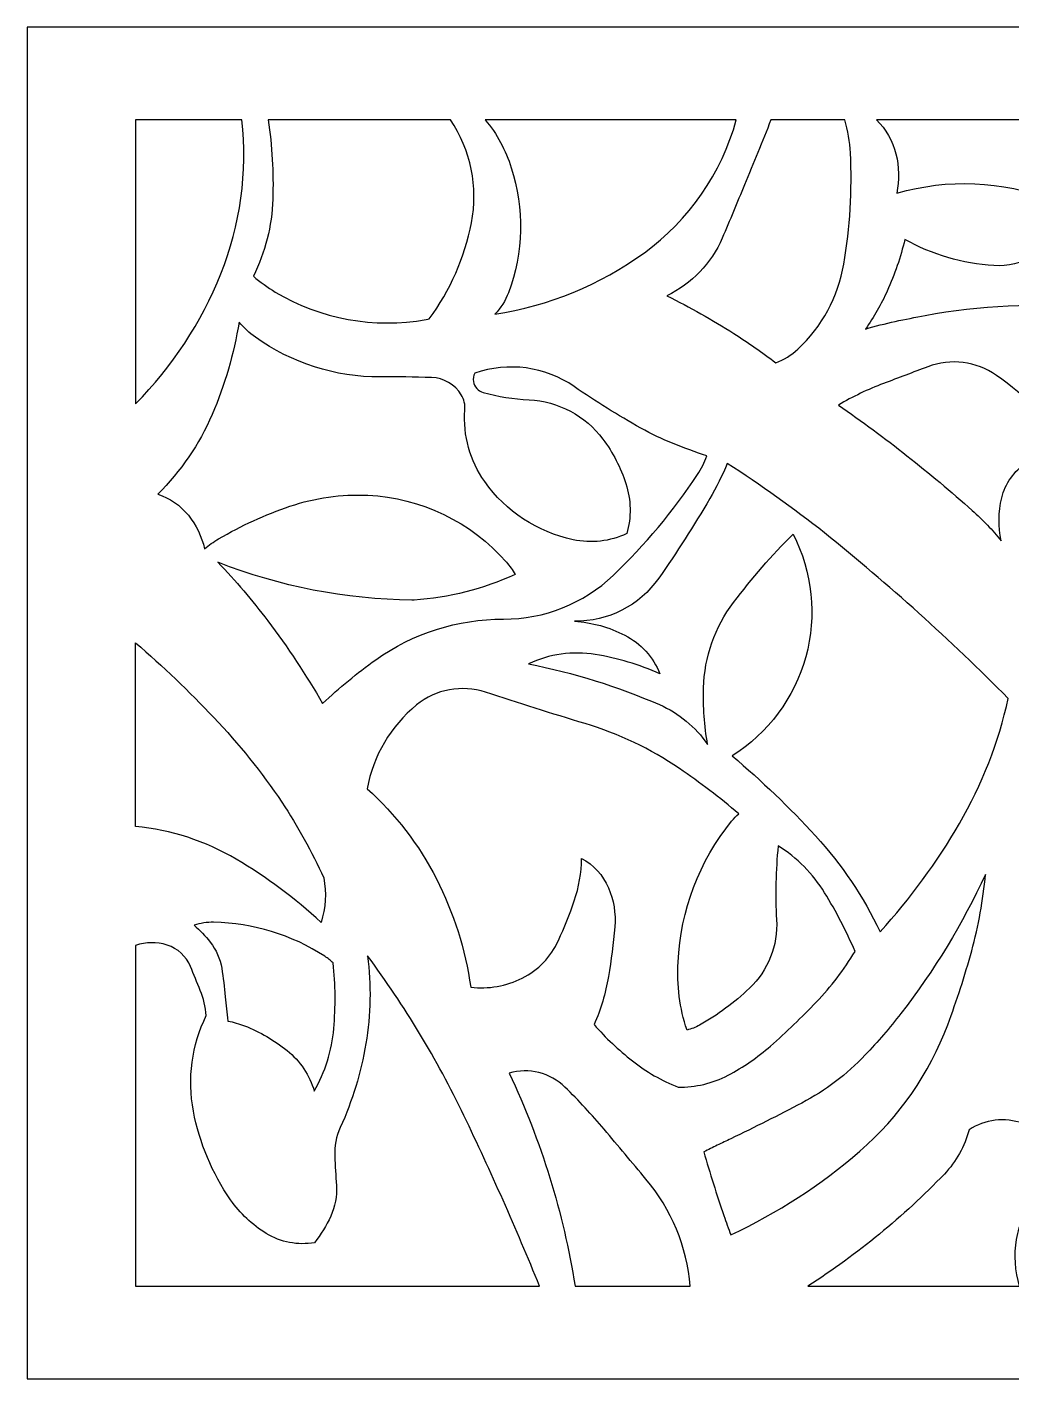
# Model space of a CAD drawing. Header units: centimetres. Extents: x -27 to -14.4, y 4.1 to 9.
# Drawn here: x -26.999 to -23.424, y 4.095 to 9.001 of the extents above; entities that cross this region are included whole.
import ezdxf

# ---------------------------------------------------------------- set-up
doc = ezdxf.new("R2010")
doc.units = ezdxf.units.CM
doc.header["$MEASUREMENT"] = 0
doc.layers.add('layer 1', color=7, linetype='Continuous')

msp = doc.modelspace()

# ---------------------------------------------------------------- linework, layer by layer
at = {"layer": 'layer 1', "color": 250}
for points, knots in [([(-14.37795, 9.00077), (-14.37795, 9.00077), (-14.37795, 4.09489), (-14.37795, 4.09489), (-14.37795, 4.09489), (-14.37795, 4.09489), (-26.99914, 4.09489), (-26.99914, 4.09489), (-26.99914, 4.09489), (-26.99914, 4.09489), (-26.99914, 9.00077), (-26.99914, 9.00077), (-26.99914, 9.00077), (-26.99914, 9.00077), (-14.37795, 9.00077), (-14.37795, 9.00077)], [0, 0, 0, 0, 0.2, 0.2, 0.2, 0.2, 0.4, 0.4, 0.4, 0.4, 0.6, 0.6, 0.6, 0.6, 1, 1, 1, 1]), ([(-26.60521, 7.63354), (-26.60521, 7.63354), (-26.60521, 8.66409), (-26.60521, 8.66409), (-26.60521, 8.66409), (-26.60521, 8.66409), (-26.21971, 8.66409), (-26.21971, 8.66409), (-26.21971, 8.66409), (-26.19842, 8.47439), (-26.22453, 8.28227), (-26.29561, 8.10511), (-26.29561, 8.10511), (-26.36634, 7.92888), (-26.47162, 7.7685), (-26.60521, 7.63354)], [0, 0, 0, 0, 0.2, 0.2, 0.2, 0.2, 0.4, 0.4, 0.4, 0.4, 0.6, 0.6, 0.6, 0.6, 1, 1, 1, 1]), ([(-26.12377, 8.66409), (-26.12377, 8.66409), (-25.46193, 8.66409), (-25.46193, 8.66409), (-25.46193, 8.66409), (-25.38829, 8.55448), (-25.36102, 8.42008), (-25.38606, 8.29042), (-25.38606, 8.29042), (-25.41045, 8.16408), (-25.46289, 8.04477), (-25.53944, 7.94134), (-25.53944, 7.94134), (-25.54306, 7.94051), (-25.54668, 7.93978), (-25.55031, 7.93914), (-25.55031, 7.93914), (-25.7389, 7.9058), (-25.93329, 7.94132), (-26.09795, 8.03912), (-26.09795, 8.03912), (-26.12607, 8.05581), (-26.15267, 8.07497), (-26.17744, 8.09638), (-26.17744, 8.09638), (-26.13431, 8.18356), (-26.11034, 8.27892), (-26.10714, 8.37611), (-26.10714, 8.37611), (-26.10396, 8.47242), (-26.10953, 8.5688), (-26.12377, 8.66409)], [0, 0, 0, 0, 0.1111111, 0.1111111, 0.1111111, 0.1111111, 0.2222222, 0.2222222, 0.2222222, 0.2222222, 0.3333333, 0.3333333, 0.3333333, 0.3333333, 0.4444444, 0.4444444, 0.4444444, 0.4444444, 0.5555556, 0.5555556, 0.5555556, 0.5555556, 0.6666667, 0.6666667, 0.6666667, 0.6666667, 0.7777778, 0.7777778, 0.7777778, 0.7777778, 1, 1, 1, 1]), ([(-25.33672, 8.66409), (-25.33672, 8.66409), (-24.42446, 8.66409), (-24.42446, 8.66409), (-24.42446, 8.66409), (-24.47807, 8.47029), (-24.59582, 8.30027), (-24.75832, 8.18187), (-24.75832, 8.18187), (-24.91862, 8.06508), (-25.10482, 7.9887), (-25.30094, 7.95922), (-25.30094, 7.95922), (-25.27935, 7.98143), (-25.26254, 8.00779), (-25.25152, 8.03672), (-25.25152, 8.03672), (-25.19619, 8.18217), (-25.19258, 8.34211), (-25.24132, 8.48989), (-25.24132, 8.48989), (-25.25177, 8.52156), (-25.26473, 8.55231), (-25.28007, 8.5819), (-25.28007, 8.5819), (-25.29547, 8.61154), (-25.3145, 8.63916), (-25.33672, 8.66409)], [0, 0, 0, 0, 0.125, 0.125, 0.125, 0.125, 0.25, 0.25, 0.25, 0.25, 0.375, 0.375, 0.375, 0.375, 0.5, 0.5, 0.5, 0.5, 0.625, 0.625, 0.625, 0.625, 0.75, 0.75, 0.75, 0.75, 1, 1, 1, 1]), ([(-24.29957, 8.66409), (-24.29957, 8.66409), (-24.03059, 8.66409), (-24.03059, 8.66409), (-24.03059, 8.66409), (-24.01944, 8.62491), (-24.01273, 8.58462), (-24.01056, 8.54395), (-24.01056, 8.54395), (-24.00334, 8.40882), (-24.01137, 8.27328), (-24.03447, 8.13993), (-24.03447, 8.13993), (-24.05491, 8.02185), (-24.11352, 7.91365), (-24.20124, 7.83198), (-24.20124, 7.83198), (-24.22443, 7.81039), (-24.2516, 7.79354), (-24.28124, 7.7824), (-24.28124, 7.7824), (-24.33031, 7.82005), (-24.381, 7.85554), (-24.43318, 7.88872), (-24.43318, 7.88872), (-24.51194, 7.93825), (-24.59305, 7.98388), (-24.67626, 8.02546), (-24.67626, 8.02546), (-24.5866, 8.06896), (-24.51552, 8.1431), (-24.4759, 8.23455), (-24.4759, 8.23455), (-24.44811, 8.29869), (-24.42121, 8.36319), (-24.39521, 8.42807), (-24.39521, 8.42807), (-24.3789, 8.46739), (-24.36252, 8.50668), (-24.34607, 8.54595), (-24.34607, 8.54595), (-24.32971, 8.58498), (-24.3142, 8.62437), (-24.29957, 8.66409)], [0, 0, 0, 0, 0.0833333, 0.0833333, 0.0833333, 0.0833333, 0.1666667, 0.1666667, 0.1666667, 0.1666667, 0.25, 0.25, 0.25, 0.25, 0.3333333, 0.3333333, 0.3333333, 0.3333333, 0.4166667, 0.4166667, 0.4166667, 0.4166667, 0.5, 0.5, 0.5, 0.5, 0.5833333, 0.5833333, 0.5833333, 0.5833333, 0.6666667, 0.6666667, 0.6666667, 0.6666667, 0.75, 0.75, 0.75, 0.75, 0.8333333, 0.8333333, 0.8333333, 0.8333333, 1, 1, 1, 1]), ([(-22.34801, 8.66409), (-22.37309, 8.59516), (-22.40779, 8.53013), (-22.45107, 8.47092), (-22.45107, 8.47092), (-22.57419, 8.30246), (-22.7267, 8.15751), (-22.90118, 8.04307), (-22.90118, 8.04307), (-22.97009, 7.99786), (-23.05222, 7.97705), (-23.13436, 7.98397), (-23.13436, 7.98397), (-23.33623, 8.00098), (-23.53941, 7.99096), (-23.73863, 7.95418), (-23.73863, 7.95418), (-23.77508, 7.94745), (-23.81145, 7.94019), (-23.84771, 7.93242), (-23.84771, 7.93242), (-23.88398, 7.92465), (-23.91993, 7.91547), (-23.95548, 7.90488), (-23.95548, 7.90488), (-23.92514, 7.94845), (-23.89874, 7.99462), (-23.87663, 8.0429), (-23.87663, 8.0429), (-23.8495, 8.1032), (-23.82805, 8.1659), (-23.81255, 8.23019), (-23.81255, 8.23019), (-23.71342, 8.17452), (-23.60302, 8.14201), (-23.48955, 8.13507), (-23.48955, 8.13507), (-23.43927, 8.13199), (-23.38928, 8.1442), (-23.34609, 8.17011), (-23.34609, 8.17011), (-23.31612, 8.1881), (-23.2872, 8.20776), (-23.25947, 8.22904), (-23.25947, 8.22904), (-23.2317, 8.25031), (-23.2057, 8.27376), (-23.18166, 8.29919), (-23.18166, 8.29919), (-23.20668, 8.33302), (-23.24083, 8.35903), (-23.28011, 8.37413), (-23.28011, 8.37413), (-23.45987, 8.44324), (-23.65722, 8.45157), (-23.84213, 8.39776), (-23.84213, 8.39776), (-23.83243, 8.44493), (-23.83341, 8.49366), (-23.84501, 8.54038), (-23.84501, 8.54038), (-23.85667, 8.58746), (-23.88127, 8.63031), (-23.91607, 8.66409), (-23.91607, 8.66409), (-23.91607, 8.66409), (-22.34801, 8.66409), (-22.34801, 8.66409)], [0, 0, 0, 0, 0.0555556, 0.0555556, 0.0555556, 0.0555556, 0.1111111, 0.1111111, 0.1111111, 0.1111111, 0.1666667, 0.1666667, 0.1666667, 0.1666667, 0.2222222, 0.2222222, 0.2222222, 0.2222222, 0.2777778, 0.2777778, 0.2777778, 0.2777778, 0.3333333, 0.3333333, 0.3333333, 0.3333333, 0.3888889, 0.3888889, 0.3888889, 0.3888889, 0.4444444, 0.4444444, 0.4444444, 0.4444444, 0.5, 0.5, 0.5, 0.5, 0.5555556, 0.5555556, 0.5555556, 0.5555556, 0.6111111, 0.6111111, 0.6111111, 0.6111111, 0.6666667, 0.6666667, 0.6666667, 0.6666667, 0.7222222, 0.7222222, 0.7222222, 0.7222222, 0.7777778, 0.7777778, 0.7777778, 0.7777778, 0.8333333, 0.8333333, 0.8333333, 0.8333333, 0.8888889, 0.8888889, 0.8888889, 0.8888889, 1, 1, 1, 1]), ([(-24.53125, 7.44445), (-24.53998, 7.42058), (-24.5515, 7.3978), (-24.56553, 7.3766), (-24.56553, 7.3766), (-24.65349, 7.2437), (-24.75612, 7.12105), (-24.87144, 7.01102), (-24.87144, 7.01102), (-24.97871, 6.90866), (-25.12148, 6.85172), (-25.26974, 6.85207), (-25.26974, 6.85207), (-25.43594, 6.85246), (-25.59802, 6.80097), (-25.7335, 6.70468), (-25.7335, 6.70468), (-25.80145, 6.6564), (-25.86581, 6.60325), (-25.92608, 6.54564), (-25.92608, 6.54564), (-25.98625, 6.64979), (-26.05268, 6.7502), (-26.12504, 6.8463), (-26.12504, 6.8463), (-26.18135, 6.92044), (-26.24188, 6.99128), (-26.3063, 7.0585), (-26.3063, 7.0585), (-26.08174, 6.97045), (-25.84313, 6.92395), (-25.60193, 6.92129), (-25.60193, 6.92129), (-25.59945, 6.92126), (-25.59696, 6.92131), (-25.59448, 6.92144), (-25.59448, 6.92144), (-25.46753, 6.92994), (-25.34323, 6.96138), (-25.22752, 7.0143), (-25.22752, 7.0143), (-25.23648, 7.03018), (-25.24702, 7.04509), (-25.259, 7.05882), (-25.259, 7.05882), (-25.38671, 7.20511), (-25.56851, 7.29283), (-25.76249, 7.30168), (-25.76249, 7.30168), (-25.85821, 7.30604), (-25.95387, 7.29253), (-26.04463, 7.2618), (-26.04463, 7.2618), (-26.13485, 7.23127), (-26.22168, 7.19159), (-26.30381, 7.14338), (-26.30381, 7.14338), (-26.32186, 7.13279), (-26.33896, 7.12066), (-26.35493, 7.10714), (-26.35493, 7.10714), (-26.36471, 7.15173), (-26.38474, 7.19343), (-26.41344, 7.22893), (-26.41344, 7.22893), (-26.44234, 7.26469), (-26.48094, 7.29137), (-26.52462, 7.30572), (-26.52462, 7.30572), (-26.44091, 7.38845), (-26.37393, 7.48648), (-26.32729, 7.59453), (-26.32729, 7.59453), (-26.2809, 7.70199), (-26.24809, 7.8148), (-26.22963, 7.93038), (-26.22963, 7.93038), (-26.21235, 7.90944), (-26.19239, 7.89085), (-26.17028, 7.87509), (-26.17028, 7.87509), (-26.03815, 7.78095), (-25.87998, 7.73051), (-25.71777, 7.73085), (-25.71777, 7.73085), (-25.65547, 7.73148), (-25.59316, 7.73083), (-25.53087, 7.72886), (-25.53087, 7.72886), (-25.48652, 7.72749), (-25.44583, 7.70373), (-25.42279, 7.66578), (-25.42279, 7.66578), (-25.41279, 7.64933), (-25.40823, 7.63011), (-25.40973, 7.61091), (-25.40973, 7.61091), (-25.41693, 7.51861), (-25.39155, 7.42677), (-25.33794, 7.3513), (-25.33794, 7.3513), (-25.26108, 7.2431), (-25.14646, 7.16777), (-25.01664, 7.14019), (-25.01664, 7.14019), (-24.95109, 7.12628), (-24.88283, 7.13403), (-24.8221, 7.16234), (-24.8221, 7.16234), (-24.80518, 7.22188), (-24.80631, 7.28506), (-24.82534, 7.34395), (-24.82534, 7.34395), (-24.84408, 7.40196), (-24.87223, 7.45647), (-24.9087, 7.50533), (-24.9087, 7.50533), (-24.97234, 7.59058), (-25.07063, 7.64296), (-25.17688, 7.64814), (-25.17688, 7.64814), (-25.23318, 7.6509), (-25.28901, 7.65986), (-25.34336, 7.67485), (-25.34336, 7.67485), (-25.36172, 7.67991), (-25.37554, 7.69514), (-25.37881, 7.71391), (-25.37881, 7.71391), (-25.38061, 7.72441), (-25.37881, 7.73523), (-25.37369, 7.74456), (-25.37369, 7.74456), (-25.25264, 7.78702), (-25.11849, 7.76895), (-25.01291, 7.69609), (-25.01291, 7.69609), (-24.93469, 7.64209), (-24.85398, 7.59181), (-24.77103, 7.54538), (-24.77103, 7.54538), (-24.7331, 7.52416), (-24.69387, 7.50542), (-24.65352, 7.48925), (-24.65352, 7.48925), (-24.61322, 7.47309), (-24.57244, 7.45816), (-24.53125, 7.44445)], [0, 0, 0, 0, 0.0263158, 0.0263158, 0.0263158, 0.0263158, 0.0526316, 0.0526316, 0.0526316, 0.0526316, 0.0789474, 0.0789474, 0.0789474, 0.0789474, 0.1052632, 0.1052632, 0.1052632, 0.1052632, 0.1315789, 0.1315789, 0.1315789, 0.1315789, 0.1578947, 0.1578947, 0.1578947, 0.1578947, 0.1842105, 0.1842105, 0.1842105, 0.1842105, 0.2105263, 0.2105263, 0.2105263, 0.2105263, 0.2368421, 0.2368421, 0.2368421, 0.2368421, 0.2631579, 0.2631579, 0.2631579, 0.2631579, 0.2894737, 0.2894737, 0.2894737, 0.2894737, 0.3157895, 0.3157895, 0.3157895, 0.3157895, 0.3421053, 0.3421053, 0.3421053, 0.3421053, 0.3684211, 0.3684211, 0.3684211, 0.3684211, 0.3947368, 0.3947368, 0.3947368, 0.3947368, 0.4210526, 0.4210526, 0.4210526, 0.4210526, 0.4473684, 0.4473684, 0.4473684, 0.4473684, 0.4736842, 0.4736842, 0.4736842, 0.4736842, 0.5, 0.5, 0.5, 0.5, 0.5263158, 0.5263158, 0.5263158, 0.5263158, 0.5526316, 0.5526316, 0.5526316, 0.5526316, 0.5789474, 0.5789474, 0.5789474, 0.5789474, 0.6052632, 0.6052632, 0.6052632, 0.6052632, 0.6315789, 0.6315789, 0.6315789, 0.6315789, 0.6578947, 0.6578947, 0.6578947, 0.6578947, 0.6842105, 0.6842105, 0.6842105, 0.6842105, 0.7105263, 0.7105263, 0.7105263, 0.7105263, 0.7368421, 0.7368421, 0.7368421, 0.7368421, 0.7631579, 0.7631579, 0.7631579, 0.7631579, 0.7894737, 0.7894737, 0.7894737, 0.7894737, 0.8157895, 0.8157895, 0.8157895, 0.8157895, 0.8421053, 0.8421053, 0.8421053, 0.8421053, 0.8684211, 0.8684211, 0.8684211, 0.8684211, 0.8947368, 0.8947368, 0.8947368, 0.8947368, 0.9210526, 0.9210526, 0.9210526, 0.9210526, 0.9473684, 0.9473684, 0.9473684, 0.9473684, 1, 1, 1, 1]), ([(-23.20631, 7.46621), (-23.23547, 7.47107), (-23.26539, 7.46836), (-23.29319, 7.45831), (-23.29319, 7.45831), (-23.32064, 7.44838), (-23.34684, 7.43534), (-23.3713, 7.41941), (-23.3713, 7.41941), (-23.41647, 7.38997), (-23.44865, 7.3444), (-23.46121, 7.29196), (-23.46121, 7.29196), (-23.47349, 7.24073), (-23.47397, 7.18742), (-23.4626, 7.13598), (-23.4626, 7.13598), (-23.49471, 7.17549), (-23.52991, 7.21237), (-23.56788, 7.24629), (-23.56788, 7.24629), (-23.7218, 7.38385), (-23.88416, 7.51162), (-24.05407, 7.62887), (-24.05407, 7.62887), (-24.00176, 7.65973), (-23.9469, 7.686), (-23.89004, 7.70737), (-23.89004, 7.70737), (-23.83649, 7.72749), (-23.78298, 7.74773), (-23.72948, 7.76804), (-23.72948, 7.76804), (-23.64651, 7.79959), (-23.55323, 7.78783), (-23.48065, 7.73675), (-23.48065, 7.73675), (-23.37492, 7.66233), (-23.28221, 7.57088), (-23.20631, 7.46621)], [0, 0, 0, 0, 0.0909091, 0.0909091, 0.0909091, 0.0909091, 0.1818182, 0.1818182, 0.1818182, 0.1818182, 0.2727273, 0.2727273, 0.2727273, 0.2727273, 0.3636364, 0.3636364, 0.3636364, 0.3636364, 0.4545455, 0.4545455, 0.4545455, 0.4545455, 0.5454545, 0.5454545, 0.5454545, 0.5454545, 0.6363636, 0.6363636, 0.6363636, 0.6363636, 0.7272727, 0.7272727, 0.7272727, 0.7272727, 0.8181818, 0.8181818, 0.8181818, 0.8181818, 1, 1, 1, 1]), ([(-24.45722, 7.41737), (-24.33561, 7.33878), (-24.21773, 7.25458), (-24.10395, 7.16503), (-24.10395, 7.16503), (-23.87072, 6.97752), (-23.64816, 6.77702), (-23.43743, 6.56454), (-23.43743, 6.56454), (-23.4726, 6.405), (-23.53236, 6.25186), (-23.61454, 6.11066), (-23.61454, 6.11066), (-23.69645, 5.96991), (-23.79303, 5.83818), (-23.9026, 5.7177), (-23.9026, 5.7177), (-23.96289, 5.84467), (-24.04183, 5.96186), (-24.13688, 6.06542), (-24.13688, 6.06542), (-24.23146, 6.16852), (-24.33248, 6.26549), (-24.43934, 6.35581), (-24.43934, 6.35581), (-24.30886, 6.43852), (-24.2138, 6.56664), (-24.17256, 6.71549), (-24.17256, 6.71549), (-24.13129, 6.86452), (-24.14773, 7.02354), (-24.21868, 7.16093), (-24.21868, 7.16093), (-24.29608, 7.08313), (-24.36816, 7.00022), (-24.4344, 6.91272), (-24.4344, 6.91272), (-24.5022, 6.82319), (-24.54035, 6.71479), (-24.54356, 6.60251), (-24.54356, 6.60251), (-24.54553, 6.53388), (-24.54058, 6.46523), (-24.52878, 6.39756), (-24.52878, 6.39756), (-24.57233, 6.46111), (-24.63286, 6.5111), (-24.70349, 6.54184), (-24.70349, 6.54184), (-24.85611, 6.60824), (-25.01547, 6.65786), (-25.17883, 6.68978), (-25.17883, 6.68978), (-25.10332, 6.72534), (-25.01877, 6.73725), (-24.93638, 6.72395), (-24.93638, 6.72395), (-24.85547, 6.71087), (-24.77659, 6.68735), (-24.70173, 6.654), (-24.70173, 6.654), (-24.7259, 6.71462), (-24.77125, 6.76433), (-24.8294, 6.79392), (-24.8294, 6.79392), (-24.88624, 6.82284), (-24.94825, 6.84014), (-25.01185, 6.84484), (-25.01185, 6.84484), (-24.89036, 6.84283), (-24.77587, 6.90113), (-24.70615, 7.00063), (-24.70615, 7.00063), (-24.64045, 7.09432), (-24.57866, 7.19066), (-24.52093, 7.28946), (-24.52093, 7.28946), (-24.49688, 7.33063), (-24.47558, 7.37335), (-24.45722, 7.41737), (-24.45722, 7.41737), (-24.45722, 7.41737), (-24.45722, 7.41737), (-24.45722, 7.41737)], [0, 0, 0, 0, 0.0454545, 0.0454545, 0.0454545, 0.0454545, 0.0909091, 0.0909091, 0.0909091, 0.0909091, 0.1363636, 0.1363636, 0.1363636, 0.1363636, 0.1818182, 0.1818182, 0.1818182, 0.1818182, 0.2272727, 0.2272727, 0.2272727, 0.2272727, 0.2727273, 0.2727273, 0.2727273, 0.2727273, 0.3181818, 0.3181818, 0.3181818, 0.3181818, 0.3636364, 0.3636364, 0.3636364, 0.3636364, 0.4090909, 0.4090909, 0.4090909, 0.4090909, 0.4545455, 0.4545455, 0.4545455, 0.4545455, 0.5, 0.5, 0.5, 0.5, 0.5454545, 0.5454545, 0.5454545, 0.5454545, 0.5909091, 0.5909091, 0.5909091, 0.5909091, 0.6363636, 0.6363636, 0.6363636, 0.6363636, 0.6818182, 0.6818182, 0.6818182, 0.6818182, 0.7272727, 0.7272727, 0.7272727, 0.7272727, 0.7727273, 0.7727273, 0.7727273, 0.7727273, 0.8181818, 0.8181818, 0.8181818, 0.8181818, 0.8636364, 0.8636364, 0.8636364, 0.8636364, 0.9090909, 0.9090909, 0.9090909, 0.9090909, 1, 1, 1, 1]), ([(-25.92207, 5.91338), (-25.96583, 6.00853), (-26.01662, 6.1003), (-26.07403, 6.1879), (-26.07403, 6.1879), (-26.1478, 6.29664), (-26.23023, 6.39919), (-26.32052, 6.49465), (-26.32052, 6.49465), (-26.41075, 6.58999), (-26.50575, 6.68066), (-26.60521, 6.76632), (-26.60521, 6.76632), (-26.60521, 6.76632), (-26.60521, 6.43299), (-26.60521, 6.43299), (-26.60521, 6.43299), (-26.60521, 6.43299), (-26.60521, 6.09967), (-26.60521, 6.09967), (-26.60521, 6.09967), (-26.47621, 6.08752), (-26.35143, 6.047), (-26.23989, 5.98108), (-26.23989, 5.98108), (-26.12936, 5.91575), (-26.02609, 5.83883), (-25.93188, 5.75161), (-25.93188, 5.75161), (-25.91513, 5.80388), (-25.91176, 5.85947), (-25.92207, 5.91338)], [0, 0, 0, 0, 0.1111111, 0.1111111, 0.1111111, 0.1111111, 0.2222222, 0.2222222, 0.2222222, 0.2222222, 0.3333333, 0.3333333, 0.3333333, 0.3333333, 0.4444444, 0.4444444, 0.4444444, 0.4444444, 0.5555556, 0.5555556, 0.5555556, 0.5555556, 0.6666667, 0.6666667, 0.6666667, 0.6666667, 0.7777778, 0.7777778, 0.7777778, 0.7777778, 1, 1, 1, 1]), ([(-24.27264, 6.02936), (-24.20415, 5.98631), (-24.14645, 5.92809), (-24.10403, 5.85921), (-24.10403, 5.85921), (-24.06209, 5.79114), (-24.02519, 5.72006), (-23.99368, 5.64659), (-23.99368, 5.64659), (-24.03339, 5.58033), (-24.08043, 5.51871), (-24.13385, 5.46291), (-24.13385, 5.46291), (-24.18716, 5.40725), (-24.24277, 5.35386), (-24.30055, 5.30289), (-24.30055, 5.30289), (-24.34739, 5.26156), (-24.39905, 5.22602), (-24.45438, 5.19707), (-24.45438, 5.19707), (-24.51036, 5.16776), (-24.57276, 5.15281), (-24.63596, 5.15353), (-24.63596, 5.15353), (-24.6955, 5.1773), (-24.75135, 5.2095), (-24.80175, 5.24915), (-24.80175, 5.24915), (-24.852, 5.28868), (-24.89855, 5.33268), (-24.94087, 5.38059), (-24.94087, 5.38059), (-24.91625, 5.43628), (-24.89872, 5.49482), (-24.88872, 5.55488), (-24.88872, 5.55488), (-24.87876, 5.6147), (-24.8711, 5.67489), (-24.8658, 5.73533), (-24.8658, 5.73533), (-24.86153, 5.78396), (-24.86943, 5.83287), (-24.88882, 5.87767), (-24.88882, 5.87767), (-24.90844, 5.92306), (-24.94276, 5.96049), (-24.98627, 5.98394), (-24.98627, 5.98394), (-24.98676, 5.93172), (-24.99566, 5.87988), (-25.01261, 5.83048), (-25.01261, 5.83048), (-25.02947, 5.78136), (-25.04873, 5.7331), (-25.07032, 5.68585), (-25.07032, 5.68585), (-25.09734, 5.62674), (-25.14374, 5.57857), (-25.20178, 5.54932), (-25.20178, 5.54932), (-25.25943, 5.52025), (-25.32444, 5.50895), (-25.38851, 5.51684), (-25.38851, 5.51684), (-25.40812, 5.65389), (-25.45024, 5.78672), (-25.51323, 5.91002), (-25.51323, 5.91002), (-25.57634, 6.03352), (-25.66157, 6.14431), (-25.76478, 6.23695), (-25.76478, 6.23695), (-25.74291, 6.35625), (-25.67925, 6.46395), (-25.58528, 6.54065), (-25.58528, 6.54065), (-25.51527, 6.5978), (-25.42088, 6.61524), (-25.33505, 6.58697), (-25.33505, 6.58697), (-25.21498, 6.5474), (-25.0944, 6.50947), (-24.97329, 6.47319), (-24.97329, 6.47319), (-24.85148, 6.43668), (-24.73601, 6.38157), (-24.63102, 6.30984), (-24.63102, 6.30984), (-24.55647, 6.25889), (-24.48448, 6.20424), (-24.41537, 6.14613), (-24.41537, 6.14613), (-24.42478, 6.13778), (-24.43347, 6.12868), (-24.4414, 6.11892), (-24.4414, 6.11892), (-24.55918, 5.97361), (-24.62737, 5.79451), (-24.63596, 5.60767), (-24.63596, 5.60767), (-24.63787, 5.56601), (-24.63635, 5.52427), (-24.63143, 5.48285), (-24.63143, 5.48285), (-24.62651, 5.4414), (-24.61715, 5.40059), (-24.60351, 5.36114), (-24.60351, 5.36114), (-24.5876, 5.36477), (-24.5723, 5.37069), (-24.55807, 5.37868), (-24.55807, 5.37868), (-24.49233, 5.4156), (-24.43149, 5.46056), (-24.3769, 5.51253), (-24.3769, 5.51253), (-24.30909, 5.5771), (-24.27308, 5.6681), (-24.2784, 5.76159), (-24.2784, 5.76159), (-24.28347, 5.85085), (-24.28154, 5.94038), (-24.27265, 6.02935), (-24.27265, 6.02935), (-24.27265, 6.02935), (-24.27264, 6.02936), (-24.27264, 6.02936)], [0, 0, 0, 0, 0.030303, 0.030303, 0.030303, 0.030303, 0.0606061, 0.0606061, 0.0606061, 0.0606061, 0.0909091, 0.0909091, 0.0909091, 0.0909091, 0.1212121, 0.1212121, 0.1212121, 0.1212121, 0.1515152, 0.1515152, 0.1515152, 0.1515152, 0.1818182, 0.1818182, 0.1818182, 0.1818182, 0.2121212, 0.2121212, 0.2121212, 0.2121212, 0.2424242, 0.2424242, 0.2424242, 0.2424242, 0.2727273, 0.2727273, 0.2727273, 0.2727273, 0.3030303, 0.3030303, 0.3030303, 0.3030303, 0.3333333, 0.3333333, 0.3333333, 0.3333333, 0.3636364, 0.3636364, 0.3636364, 0.3636364, 0.3939394, 0.3939394, 0.3939394, 0.3939394, 0.4242424, 0.4242424, 0.4242424, 0.4242424, 0.4545455, 0.4545455, 0.4545455, 0.4545455, 0.4848485, 0.4848485, 0.4848485, 0.4848485, 0.5151515, 0.5151515, 0.5151515, 0.5151515, 0.5454545, 0.5454545, 0.5454545, 0.5454545, 0.5757576, 0.5757576, 0.5757576, 0.5757576, 0.6060606, 0.6060606, 0.6060606, 0.6060606, 0.6363636, 0.6363636, 0.6363636, 0.6363636, 0.6666667, 0.6666667, 0.6666667, 0.6666667, 0.6969697, 0.6969697, 0.6969697, 0.6969697, 0.7272727, 0.7272727, 0.7272727, 0.7272727, 0.7575758, 0.7575758, 0.7575758, 0.7575758, 0.7878788, 0.7878788, 0.7878788, 0.7878788, 0.8181818, 0.8181818, 0.8181818, 0.8181818, 0.8484848, 0.8484848, 0.8484848, 0.8484848, 0.8787879, 0.8787879, 0.8787879, 0.8787879, 0.9090909, 0.9090909, 0.9090909, 0.9090909, 0.9393939, 0.9393939, 0.9393939, 0.9393939, 1, 1, 1, 1]), ([(-23.52012, 5.92603), (-23.52843, 5.83224), (-23.54518, 5.73939), (-23.57018, 5.64863), (-23.57018, 5.64863), (-23.59517, 5.558), (-23.62416, 5.46852), (-23.65712, 5.38048), (-23.65712, 5.38048), (-23.72338, 5.20339), (-23.83299, 5.04567), (-23.97581, 4.92178), (-23.97581, 4.92178), (-24.11714, 4.79921), (-24.27488, 4.69691), (-24.44442, 4.61784), (-24.44442, 4.61784), (-24.45325, 4.64095), (-24.46171, 4.66421), (-24.46979, 4.6876), (-24.46979, 4.6876), (-24.49578, 4.76425), (-24.52012, 4.84147), (-24.54275, 4.91917), (-24.54275, 4.91917), (-24.52629, 4.92694), (-24.5099, 4.93482), (-24.49354, 4.94282), (-24.49354, 4.94282), (-24.47718, 4.95081), (-24.4608, 4.95879), (-24.44442, 4.96675), (-24.44442, 4.96675), (-24.35768, 5.00841), (-24.27167, 5.05159), (-24.18646, 5.09627), (-24.18646, 5.09627), (-24.10067, 5.14127), (-24.02293, 5.20013), (-23.95634, 5.2705), (-23.95634, 5.2705), (-23.91087, 5.31855), (-23.86779, 5.36878), (-23.8272, 5.42101), (-23.8272, 5.42101), (-23.70596, 5.57714), (-23.60296, 5.74655), (-23.52012, 5.92603)], [0, 0, 0, 0, 0.0769231, 0.0769231, 0.0769231, 0.0769231, 0.1538462, 0.1538462, 0.1538462, 0.1538462, 0.2307692, 0.2307692, 0.2307692, 0.2307692, 0.3076923, 0.3076923, 0.3076923, 0.3076923, 0.3846154, 0.3846154, 0.3846154, 0.3846154, 0.4615385, 0.4615385, 0.4615385, 0.4615385, 0.5384615, 0.5384615, 0.5384615, 0.5384615, 0.6153846, 0.6153846, 0.6153846, 0.6153846, 0.6923077, 0.6923077, 0.6923077, 0.6923077, 0.7692308, 0.7692308, 0.7692308, 0.7692308, 0.8461538, 0.8461538, 0.8461538, 0.8461538, 1, 1, 1, 1]), ([(-25.88776, 5.60455), (-25.87937, 5.52541), (-25.8787, 5.44563), (-25.88575, 5.36637), (-25.88575, 5.36637), (-25.89286, 5.28638), (-25.91695, 5.20881), (-25.95639, 5.13886), (-25.95639, 5.13886), (-25.97343, 5.19724), (-26.00797, 5.24893), (-26.05537, 5.28701), (-26.05537, 5.28701), (-26.10194, 5.32443), (-26.15393, 5.35453), (-26.20956, 5.37631), (-26.20956, 5.37631), (-26.22917, 5.38397), (-26.24943, 5.38981), (-26.27011, 5.39376), (-26.27011, 5.39376), (-26.27181, 5.40845), (-26.27354, 5.42313), (-26.27532, 5.4378), (-26.27532, 5.4378), (-26.27708, 5.45251), (-26.27862, 5.46725), (-26.27992, 5.482), (-26.27992, 5.482), (-26.28265, 5.5165), (-26.2868, 5.55085), (-26.29237, 5.585), (-26.29237, 5.585), (-26.29801, 5.61969), (-26.31242, 5.65234), (-26.33425, 5.6799), (-26.33425, 5.6799), (-26.35191, 5.70218), (-26.37144, 5.7229), (-26.39266, 5.74182), (-26.39266, 5.74182), (-26.36975, 5.74892), (-26.34584, 5.75235), (-26.32186, 5.75194), (-26.32186, 5.75194), (-26.17842, 5.74959), (-26.0385, 5.70682), (-25.91823, 5.62861), (-25.91823, 5.62861), (-25.90736, 5.62155), (-25.89716, 5.61349), (-25.88776, 5.60455)], [0, 0, 0, 0, 0.0714286, 0.0714286, 0.0714286, 0.0714286, 0.1428571, 0.1428571, 0.1428571, 0.1428571, 0.2142857, 0.2142857, 0.2142857, 0.2142857, 0.2857143, 0.2857143, 0.2857143, 0.2857143, 0.3571429, 0.3571429, 0.3571429, 0.3571429, 0.4285714, 0.4285714, 0.4285714, 0.4285714, 0.5, 0.5, 0.5, 0.5, 0.5714286, 0.5714286, 0.5714286, 0.5714286, 0.6428571, 0.6428571, 0.6428571, 0.6428571, 0.7142857, 0.7142857, 0.7142857, 0.7142857, 0.7857143, 0.7857143, 0.7857143, 0.7857143, 0.8571429, 0.8571429, 0.8571429, 0.8571429, 1, 1, 1, 1]), ([(-25.1386, 4.43155), (-25.1386, 4.43155), (-26.60521, 4.43155), (-26.60521, 4.43155), (-26.60521, 4.43155), (-26.60521, 4.43155), (-26.60521, 5.66829), (-26.60521, 5.66829), (-26.60521, 5.66829), (-26.5681, 5.68099), (-26.52785, 5.6814), (-26.49049, 5.66946), (-26.49049, 5.66946), (-26.45231, 5.65727), (-26.42137, 5.62893), (-26.40589, 5.59196), (-26.40589, 5.59196), (-26.39376, 5.56304), (-26.38192, 5.53401), (-26.37038, 5.50487), (-26.37038, 5.50487), (-26.35877, 5.47556), (-26.35143, 5.44475), (-26.34855, 5.41339), (-26.34855, 5.41339), (-26.40105, 5.30597), (-26.41741, 5.18455), (-26.39517, 5.0671), (-26.39517, 5.0671), (-26.37324, 4.95137), (-26.32724, 4.8416), (-26.26007, 4.74484), (-26.26007, 4.74484), (-26.22587, 4.69558), (-26.18176, 4.65401), (-26.13053, 4.62279), (-26.13053, 4.62279), (-26.07818, 4.59091), (-26.01612, 4.57902), (-25.95568, 4.58933), (-25.95568, 4.58933), (-25.9324, 4.61899), (-25.91265, 4.65126), (-25.89685, 4.68552), (-25.89685, 4.68552), (-25.88084, 4.72019), (-25.87377, 4.75829), (-25.87626, 4.79639), (-25.87626, 4.79639), (-25.87857, 4.83186), (-25.88054, 4.86734), (-25.88212, 4.90283), (-25.88212, 4.90283), (-25.88373, 4.93883), (-25.87681, 4.97468), (-25.86197, 5.00752), (-25.86197, 5.00752), (-25.81805, 5.10458), (-25.78685, 5.2069), (-25.76914, 5.31196), (-25.76914, 5.31196), (-25.75142, 5.41717), (-25.74938, 5.5244), (-25.76313, 5.63019), (-25.76313, 5.63019), (-25.62811, 5.44869), (-25.51084, 5.25457), (-25.41303, 5.05059), (-25.41303, 5.05059), (-25.31543, 4.84703), (-25.2239, 4.64058), (-25.13862, 4.43155), (-25.13862, 4.43155), (-25.13862, 4.43155), (-25.1386, 4.43155), (-25.1386, 4.43155)], [0, 0, 0, 0, 0.05, 0.05, 0.05, 0.05, 0.1, 0.1, 0.1, 0.1, 0.15, 0.15, 0.15, 0.15, 0.2, 0.2, 0.2, 0.2, 0.25, 0.25, 0.25, 0.25, 0.3, 0.3, 0.3, 0.3, 0.35, 0.35, 0.35, 0.35, 0.4, 0.4, 0.4, 0.4, 0.45, 0.45, 0.45, 0.45, 0.5, 0.5, 0.5, 0.5, 0.55, 0.55, 0.55, 0.55, 0.6, 0.6, 0.6, 0.6, 0.65, 0.65, 0.65, 0.65, 0.7, 0.7, 0.7, 0.7, 0.75, 0.75, 0.75, 0.75, 0.8, 0.8, 0.8, 0.8, 0.85, 0.85, 0.85, 0.85, 0.9, 0.9, 0.9, 0.9, 1, 1, 1, 1]), ([(-25.00979, 4.43155), (-25.03103, 4.56462), (-25.0616, 4.696), (-25.10131, 4.82477), (-25.10131, 4.82477), (-25.1416, 4.9548), (-25.191, 5.08182), (-25.24913, 5.2049), (-25.24913, 5.2049), (-25.17735, 5.22545), (-25.09998, 5.20595), (-25.04643, 5.15392), (-25.04643, 5.15392), (-24.99644, 5.10533), (-24.94897, 5.05419), (-24.90419, 5.00075), (-24.90419, 5.00075), (-24.85376, 4.94055), (-24.80323, 4.88046), (-24.75257, 4.82043), (-24.75257, 4.82043), (-24.65992, 4.71066), (-24.6037, 4.57469), (-24.5917, 4.43155), (-24.5917, 4.43155), (-24.5917, 4.43155), (-25.00979, 4.43155), (-25.00979, 4.43155), (-25.00979, 4.43155), (-25.00979, 4.43155), (-25.00979, 4.43155), (-25.00979, 4.43155)], [0, 0, 0, 0, 0.1111111, 0.1111111, 0.1111111, 0.1111111, 0.2222222, 0.2222222, 0.2222222, 0.2222222, 0.3333333, 0.3333333, 0.3333333, 0.3333333, 0.4444444, 0.4444444, 0.4444444, 0.4444444, 0.5555556, 0.5555556, 0.5555556, 0.5555556, 0.6666667, 0.6666667, 0.6666667, 0.6666667, 0.7777778, 0.7777778, 0.7777778, 0.7777778, 1, 1, 1, 1]), ([(-23.39612, 4.43155), (-23.39612, 4.43155), (-24.16503, 4.43155), (-24.16503, 4.43155), (-24.16503, 4.43155), (-23.98433, 4.54722), (-23.81798, 4.68382), (-23.66935, 4.83855), (-23.66935, 4.83855), (-23.62617, 4.88353), (-23.59532, 4.93885), (-23.57977, 4.99924), (-23.57977, 4.99924), (-23.52194, 5.03695), (-23.44976, 5.04552), (-23.38468, 5.0225), (-23.38468, 5.0225), (-23.32152, 5.00015), (-23.26663, 4.95907), (-23.22738, 4.90477), (-23.22738, 4.90477), (-23.22117, 4.89617), (-23.21614, 4.88676), (-23.21247, 4.87682), (-23.21247, 4.87682), (-23.2647, 4.84807), (-23.30959, 4.80769), (-23.34364, 4.75876), (-23.34364, 4.75876), (-23.37583, 4.71134), (-23.39744, 4.65759), (-23.40703, 4.60111), (-23.40703, 4.60111), (-23.41662, 4.5445), (-23.41289, 4.48647), (-23.39612, 4.43155), (-23.39612, 4.43155), (-23.39612, 4.43155), (-23.39612, 4.43155), (-23.39612, 4.43155)], [0, 0, 0, 0, 0.0909091, 0.0909091, 0.0909091, 0.0909091, 0.1818182, 0.1818182, 0.1818182, 0.1818182, 0.2727273, 0.2727273, 0.2727273, 0.2727273, 0.3636364, 0.3636364, 0.3636364, 0.3636364, 0.4545455, 0.4545455, 0.4545455, 0.4545455, 0.5454545, 0.5454545, 0.5454545, 0.5454545, 0.6363636, 0.6363636, 0.6363636, 0.6363636, 0.7272727, 0.7272727, 0.7272727, 0.7272727, 0.8181818, 0.8181818, 0.8181818, 0.8181818, 1, 1, 1, 1])]:
    msp.add_open_spline(points, degree=3, knots=knots, dxfattribs=at)

doc.saveas('drawing.dxf')
